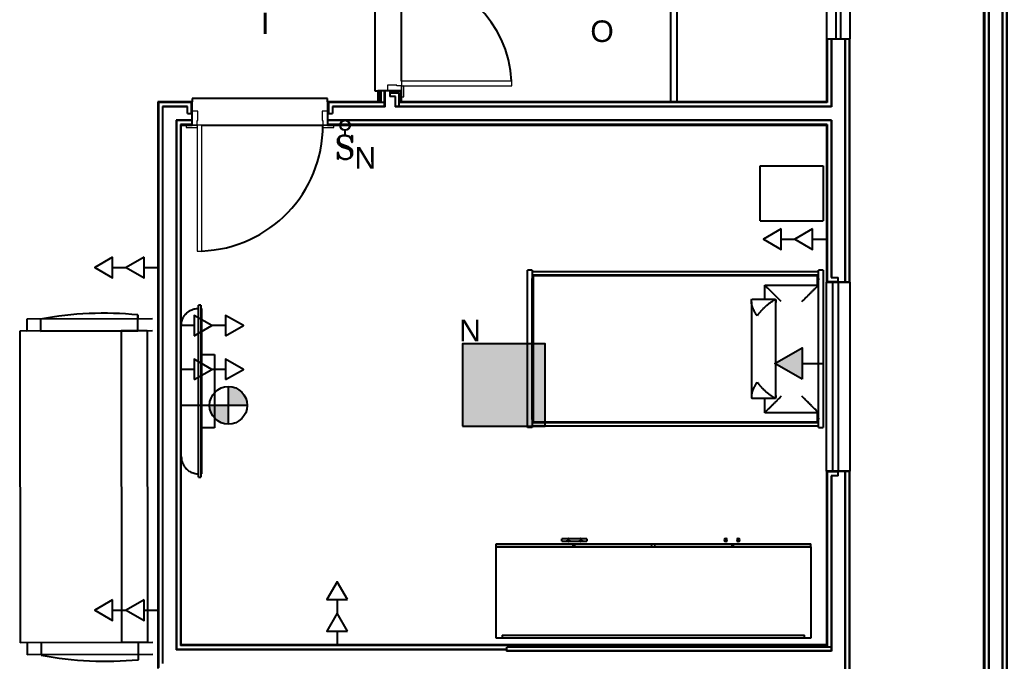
# Model space of a CAD drawing. Header units: millimetres. Extents: x 3082 to 3316, y 298 to 342.
# Drawn here: x 3294.2 to 3300.48, y 314.68 to 318.76 of the extents above; entities that cross this region are included whole.
import ezdxf
from ezdxf.enums import TextEntityAlignment as Align

# ---------------------------------------------------------------- set-up
doc = ezdxf.new("R2010")
doc.units = ezdxf.units.MM
doc.header["$MEASUREMENT"] = 0
doc.linetypes.add('CONTINU', pattern=[0])
for name, color, linetype in [('-HIDRO', 8, 'CONTINUOUS'), ('eletroduto parede e teto', 2, 'CONTINU'), ('Especificações', 3, 'CONTINUOUS'), ('PL3', 3, 'CONTINUOUS'), ('Pontos Elétricos', 3, 'CONTINUOUS'), ('Pontos Luminotécnicos', 3, 'CONTINUOUS'), ('PONTOS_ELETRICOS', 2, 'CONTINUOUS')]:
    doc.layers.add(name, color=color, linetype=linetype)
doc.styles.add('ARIAL', font='arial.ttf', dxfattribs={"height": 2})
doc.styles.add('INTERRUPTOR', font='romant__.ttf', dxfattribs={"height": 0.6})

# ---------------------------------------------------------------- blocks, each defined once
blk = doc.blocks.new('superior')
at = {"layer": '-HIDRO'}
for p, q in [((5.104, 14.1316), (5.104, -12.3634)), ((5.1065, 14.1341), (5.1065, -12.3634)), ((5.0765, 14.1041), (5.0765, -12.3634)), ((5.079, 14.1066), (5.079, -12.3634)), ((4.989, 14.0166), (4.989, -7.8434)), ((4.9915, 14.0191), (4.9915, -7.8459)), ((4.9615, 13.9891), (4.9615, -7.8159)), ((4.964, 13.9916), (4.964, -7.8184)), ((3.959, 0.2866), (3.959, -0.2134)), ((4.019, 0.2866), (4.019, -0.2134)), ((4.049, 0.2866), (4.049, -0.2134)), ((4.109, 0.2866), (4.109, -0.2134)), ((1.089, 0.2166), (1.089, -0.5434)), ((1.259, -0.4834), (1.259, 0.1866)), ((3.959, -0.2134), (4.109, -0.2134)), ((3.9615, -0.2134), (3.9615, -0.6159)), ((3.964, -0.2134), (3.964, -0.6184)), ((3.989, -0.2134), (3.989, -0.6434)), ((3.9915, -0.2134), (3.9915, -0.6459)), ((4.0765, -0.2134), (4.0765, -1.7616)), ((4.079, -0.2134), (4.079, -1.7616)), ((4.104, -0.2134), (4.104, -1.7616)), ((4.1065, -0.2134), (4.1065, -1.7616)), ((1.089, -0.5434), (1.109, -0.5434)), ((1.114, -0.6159), (1.114, -0.5434)), ((1.119, -0.6159), (1.119, -0.5434)), ((1.129, -0.6184), (1.129, -0.5434)), ((1.1515, -0.6434), (1.1515, -0.5434)), ((1.154, -0.6459), (1.154, -0.5434)), ((1.184, -0.5434), (1.184, -0.5809)), ((1.2565, -0.5459), (1.184, -0.5459)), ((1.254, -0.5484), (1.184, -0.5484)), ((1.244, -0.5584), (1.184, -0.5584)), ((1.244, -0.6434), (1.244, -0.5584)), ((1.254, -0.6184), (1.254, -0.5484)), ((1.2565, -0.6159), (1.2565, -0.5459)), ((-0.2885, -0.6159), (-0.2885, -4.2134)), ((-0.0735, -0.6159), (-0.2885, -0.6159)), ((-0.286, -0.6184), (-0.286, -4.2109)), ((-0.076, -0.6184), (-0.286, -0.6184)), ((-0.076, -0.6884), (-0.076, -0.6184)), ((-0.0735, -0.6884), (-0.0735, -0.6159)), ((0.789, -0.5934), (-0.071, -0.5934)), ((-0.071, -0.5934), (-0.071, -0.6134)), ((0.789, -0.6134), (0.789, -0.5934)), ((0.7915, -0.6159), (0.7915, -0.6884)), ((1.129, -0.6159), (0.7915, -0.6159)), ((0.794, -0.6184), (0.794, -0.6884)), ((1.1515, -0.6184), (0.794, -0.6184)), ((1.109, -0.6134), (1.114, -0.6134)), ((1.2215, -0.5809), (1.184, -0.5809)), ((1.219, -0.5809), (1.219, -0.6459)), ((1.2215, -0.6434), (1.2215, -0.5809)), ((3.964, -0.6184), (1.244, -0.6184)), ((3.9615, -0.6159), (1.254, -0.6159)), ((1.2565, -0.6134), (1.259, -0.6134)), ((-0.261, -0.6434), (-0.261, -4.1859)), ((-0.101, -0.6434), (-0.261, -0.6434)), ((-0.2585, -4.1834), (-0.2585, -0.6459)), ((-0.101, -0.6459), (-0.2585, -0.6459)), ((-0.101, -0.6884), (-0.101, -0.6434)), ((-0.101, -0.6884), (-0.071, -0.6884)), ((0.789, -0.6884), (0.819, -0.6884)), ((0.819, -0.6434), (0.819, -0.6884)), ((1.1515, -0.6434), (0.819, -0.6434)), ((1.154, -0.6459), (0.819, -0.6459)), ((3.9915, -0.6459), (1.219, -0.6459)), ((3.989, -0.6434), (1.2215, -0.6434)), ((-0.1735, -0.7309), (-0.1735, -4.0984)), ((-0.071, -0.7309), (-0.1735, -0.7309)), ((-0.171, -0.7334), (-0.171, -4.0959)), ((-0.071, -0.7334), (-0.171, -0.7334)), ((3.9915, -0.7309), (0.789, -0.7309)), ((3.989, -0.7334), (0.789, -0.7334)), ((3.989, -0.7334), (3.989, -1.7316)), ((3.9915, -0.7309), (3.9915, -1.7316)), ((-0.146, -0.7584), (-0.146, -4.0709)), ((-0.071, -0.7584), (-0.146, -0.7584)), ((-0.1435, -0.7609), (-0.1435, -4.0684)), ((-0.071, -0.7609), (-0.1435, -0.7609)), ((-0.011, -0.7634), (0.759, -0.7634)), ((3.964, -0.7584), (0.789, -0.7584)), ((3.9615, -0.7609), (0.789, -0.7609)), ((3.959, -0.7634), (3.959, -0.7609)), ((3.9615, -0.7584), (3.9615, -1.7591)), ((3.964, -0.7584), (3.964, -1.7566)), ((3.539, -1.3706), (3.539, -1.0206)), ((3.539, -1.0206), (3.939, -1.0206)), ((3.939, -1.0206), (3.939, -1.3706)), ((3.539, -1.3706), (3.939, -1.3706)), ((2.059, -2.6849), (2.059, -1.6849)), ((2.089, -1.6849), (2.059, -1.6849)), ((2.089, -1.6849), (2.089, -1.7449)), ((3.909, -2.6849), (3.909, -1.6849)), ((3.939, -1.6849), (3.909, -1.6849)), ((3.939, -1.6849), (3.939, -2.6849)), ((3.909, -1.6949), (2.089, -1.6949)), ((2.089, -1.7149), (2.119, -1.7149)), ((2.089, -2.6249), (2.089, -1.7449)), ((2.095, -1.7268), (2.095, -2.6429)), ((3.897, -1.7209), (2.1009, -1.7209)), ((2.119, -1.7149), (3.879, -1.7149)), ((3.879, -1.7149), (3.909, -1.7149)), ((3.9029, -1.7791), (3.9029, -1.7268)), ((3.964, -1.7566), (4.034, -1.7566)), ((3.989, -1.7316), (4.034, -1.7316)), ((4.034, -1.7616), (4.034, -1.7316)), ((3.5674, -1.8691), (3.5674, -1.7791)), ((3.5674, -1.7791), (3.909, -1.7791)), ((3.959, -2.9616), (3.959, -1.7616)), ((4.109, -1.7616), (3.959, -1.7616)), ((3.9615, -1.7591), (4.034, -1.7591)), ((3.999, -1.7616), (3.999, -2.9616)), ((4.034, -1.7616), (4.034, -2.9616)), ((4.109, -1.7616), (4.109, -2.9616)), ((3.4856, -1.8691), (3.6352, -1.8691)), ((3.6352, -1.8691), (3.6352, -2.5006)), ((-0.016, -1.9071), (-0.031, -1.9071)), ((-0.031, -1.9221), (-0.031, -1.9071)), ((-0.031, -2.9846), (-0.031, -1.9221)), ((-0.016, -1.9071), (-0.016, -1.9221)), ((-0.016, -1.9221), (-0.016, -2.9846)), ((-0.013, -1.9271), (-0.016, -1.9271)), ((-0.013, -1.9271), (-0.013, -2.9796)), ((3.4828, -1.8858), (3.4828, -2.4839)), ((3.638, -2.4839), (3.638, -1.8858)), ((-0.3243, -1.9942), (-1.1238, -1.9953)), ((-1.1238, -1.9953), (-1.1237, -2.0715)), ((-1.0354, -1.9952), (-1.0353, -2.0714)), ((-0.4174, -1.9689), (-0.4173, -1.9943)), ((-0.4172, -2.0705), (-0.4174, -1.9689)), ((-0.5237, -2.0707), (-1.1679, -2.0716)), ((-0.3242, -2.0704), (-1.1237, -2.0715)), ((-1.0353, -2.0714), (-0.4172, -2.0705)), ((-0.3583, -2.0704), (-0.5237, -2.0707)), ((-0.5237, -2.0707), (-0.5207, -4.0522)), ((-0.5237, -2.0707), (-0.5207, -4.0522)), ((-0.3583, -2.0704), (-0.3553, -4.052)), ((-1.1679, -2.0716), (-1.1649, -4.0532)), ((-0.013, -2.2202), (0.069, -2.2202)), ((0.069, -2.2202), (0.069, -2.6865)), ((3.6352, -2.5006), (3.4856, -2.5006)), ((3.5674, -2.5906), (3.5674, -2.5006)), ((2.089, -2.6249), (2.089, -2.6849)), ((3.909, -2.5906), (3.5674, -2.5906)), ((3.9029, -2.6429), (3.9029, -2.5906)), ((0.069, -2.6865), (-0.013, -2.6865)), ((2.089, -2.6849), (2.059, -2.6849)), ((2.119, -2.6549), (2.089, -2.6549)), ((2.089, -2.6749), (3.909, -2.6749)), ((2.1009, -2.6489), (3.897, -2.6489)), ((3.879, -2.6549), (2.119, -2.6549)), ((3.909, -2.6549), (3.879, -2.6549)), ((3.909, -2.6849), (3.939, -2.6849)), ((-0.031, -2.9996), (-0.031, -2.9846)), ((-0.031, -2.9996), (-0.016, -2.9996)), ((-0.016, -2.9796), (-0.013, -2.9796)), ((-0.016, -2.9846), (-0.016, -2.9996)), ((3.959, -2.9616), (4.109, -2.9616)), ((4.034, -2.9641), (3.9615, -2.9641)), ((3.9615, -2.9641), (3.9615, -4.0709)), ((4.034, -2.9666), (3.964, -2.9666)), ((3.964, -2.9666), (3.964, -4.0809)), ((4.034, -2.9916), (3.989, -2.9916)), ((3.989, -2.9916), (3.989, -4.1034)), ((3.9915, -2.9916), (3.9915, -4.1059)), ((4.034, -2.9916), (4.034, -2.9616)), ((4.0765, -2.9616), (4.0765, -11.2413)), ((4.079, -2.9616), (4.079, -11.2413)), ((4.104, -2.9616), (4.104, -11.2413)), ((4.1065, -2.9616), (4.1065, -11.2413)), ((1.8595, -3.4242), (2.3495, -3.4242)), ((1.8595, -3.4442), (1.8595, -3.4242)), ((2.3495, -3.4442), (1.8595, -3.4442)), ((1.8595, -3.4442), (3.8595, -3.4442)), ((1.8595, -4.0242), (1.8595, -3.4442)), ((2.3133, -3.3917), (2.2776, -3.3917)), ((2.2776, -3.3992), (2.2776, -3.3917)), ((2.2776, -3.4067), (2.2776, -3.3992)), ((2.2776, -3.4067), (2.313, -3.4067)), ((2.3249, -3.4067), (2.393, -3.4067)), ((2.3941, -3.3917), (2.3257, -3.3917)), ((2.3495, -3.4242), (2.3595, -3.4242)), ((2.3495, -3.4442), (2.3495, -3.4242)), ((2.3595, -3.4242), (2.8495, -3.4242)), ((2.3595, -3.4442), (2.3595, -3.4242)), ((2.8495, -3.4442), (2.3595, -3.4442)), ((2.4376, -3.3917), (2.4054, -3.3917)), ((2.406, -3.4067), (2.4376, -3.4067)), ((2.4376, -3.3917), (2.4376, -3.3992)), ((2.4376, -3.3992), (2.4376, -3.4067)), ((2.8495, -3.4442), (2.8495, -3.4242)), ((2.8495, -3.4242), (2.8695, -3.4242)), ((2.8695, -3.4242), (3.3595, -3.4242)), ((2.8695, -3.4442), (2.8695, -3.4242)), ((3.3595, -3.4442), (2.8695, -3.4442)), ((3.3595, -3.4442), (3.3595, -3.4242)), ((3.3595, -3.4242), (3.3695, -3.4242)), ((3.3695, -3.4242), (3.8595, -3.4242)), ((3.3695, -3.4442), (3.3695, -3.4242)), ((3.8595, -3.4442), (3.3695, -3.4442)), ((3.8595, -3.4442), (3.8595, -3.4242)), ((3.8595, -3.4442), (3.8595, -4.0242)), ((1.8995, -4.0042), (3.8195, -4.0042)), ((1.8995, -4.0042), (1.8995, -4.0242)), ((3.8195, -4.0242), (3.8195, -4.0042)), ((-0.5207, -4.0522), (-1.1649, -4.0532)), ((-0.3212, -4.052), (-1.1207, -4.0531)), ((-1.1207, -4.0531), (-1.1206, -4.1293)), ((-0.414, -4.0521), (-1.0324, -4.053)), ((-1.0324, -4.053), (-1.0322, -4.1313)), ((-0.3553, -4.052), (-0.5207, -4.0522)), ((-0.4139, -4.1608), (-0.414, -4.0521)), ((3.9615, -4.0684), (-0.146, -4.0684)), ((3.964, -4.0709), (-0.146, -4.0709)), ((-0.1435, -4.0659), (-0.141, -4.0659)), ((3.8595, -4.0242), (1.8595, -4.0242)), ((3.8195, -4.0242), (1.8995, -4.0242)), ((1.954, -4.0809), (1.954, -4.0709)), ((1.9565, -4.0709), (1.9565, -4.0684)), ((1.959, -4.0684), (1.959, -4.0659)), ((3.959, -4.0684), (3.959, -4.0659)), ((-0.3211, -4.1282), (-1.1206, -4.1293)), ((1.9265, -4.0984), (-0.1735, -4.0984)), ((1.929, -4.0959), (-0.171, -4.0959)), ((1.9265, -4.0984), (1.9265, -4.1059)), ((3.9915, -4.1059), (1.9265, -4.1059)), ((3.989, -4.0809), (1.929, -4.0809)), ((1.929, -4.1034), (1.929, -4.0809)), ((3.989, -4.1034), (1.929, -4.1034))]:
    blk.add_line(p, q, dxfattribs=at)
at = {"layer": '-HIDRO', "lineweight": 25}
for p, q in [((5.109, -12.3634), (5.109, 14.1366)), ((4.959, 13.9866), (4.959, -7.8134)), ((2.969, 0.6866), (2.969, -0.6134)), ((3.009, 0.6866), (3.009, -0.6134)), ((3.959, -0.2134), (3.959, -0.6134)), ((4.109, -1.7616), (4.109, -0.2134)), ((1.109, -0.5434), (1.109, -0.6134)), ((1.259, -0.5434), (1.109, -0.5434)), ((1.259, -0.6134), (1.259, -0.5434)), ((-0.291, -0.6134), (-0.291, -4.2159)), ((-0.071, -0.6134), (-0.291, -0.6134)), ((-0.071, -0.7634), (-0.071, -0.6134)), ((1.109, -0.6134), (0.789, -0.6134)), ((0.789, -0.6134), (0.789, -0.7634)), ((3.959, -0.6134), (1.259, -0.6134)), ((-0.141, -4.0659), (-0.141, -0.7634)), ((-0.141, -0.7634), (-0.071, -0.7634)), ((0.789, -0.7634), (3.959, -0.7634)), ((3.959, -0.7634), (3.959, -1.7616)), ((3.959, -1.7616), (4.109, -1.7616)), ((4.109, -2.9616), (3.959, -2.9616)), ((3.959, -2.9616), (3.959, -4.0659)), ((4.109, -11.2413), (4.109, -2.9616)), ((1.959, -4.0659), (-0.141, -4.0659)), ((3.959, -4.0659), (1.959, -4.0659))]:
    blk.add_line(p, q, dxfattribs=at)
at = {"layer": '-HIDRO', "lineweight": 13}
for p, q in [((1.259, -0.4834), (1.259, -0.5134)), ((1.959, -0.4834), (1.259, -0.4834)), ((1.959, -0.5134), (1.959, -0.4834)), ((1.229, -0.5084), (1.169, -0.5084)), ((1.169, -0.5084), (1.169, -0.5434)), ((1.169, -0.5434), (1.259, -0.5434)), ((1.229, -0.5134), (1.229, -0.5084)), ((1.259, -0.5134), (1.229, -0.5134)), ((1.259, -0.5134), (1.959, -0.5134)), ((1.259, -0.5134), (1.259, -0.5834)), ((1.259, -0.5434), (1.259, -0.5134)), ((1.274, -0.5784), (1.274, -0.5184)), ((1.259, -0.5834), (1.269, -0.5834)), ((-0.036, -0.6734), (-0.071, -0.6734)), ((-0.071, -0.6734), (-0.071, -0.7634)), ((-0.036, -0.7334), (-0.036, -0.6734)), ((0.789, -0.6734), (0.754, -0.6734)), ((0.754, -0.6734), (0.754, -0.7334)), ((0.789, -0.7634), (0.789, -0.6734)), ((-0.041, -0.7634), (-0.041, -0.7334)), ((-0.041, -0.7334), (-0.036, -0.7334)), ((0.754, -0.7334), (0.759, -0.7334)), ((0.759, -0.7334), (0.759, -0.7634)), ((-0.041, -0.7634), (-0.111, -0.7634)), ((-0.111, -0.7634), (-0.111, -0.7734)), ((-0.106, -0.7784), (-0.046, -0.7784)), ((-0.071, -0.7634), (-0.041, -0.7634)), ((-0.011, -0.7634), (-0.041, -0.7634)), ((-0.041, -0.7634), (-0.041, -1.5634)), ((-0.011, -1.5634), (-0.011, -0.7634)), ((0.829, -0.7634), (0.759, -0.7634)), ((0.759, -0.7634), (0.759, -0.7734)), ((0.759, -0.7634), (0.789, -0.7634)), ((0.764, -0.7784), (0.824, -0.7784)), ((0.829, -0.7734), (0.829, -0.7634)), ((-0.041, -1.5634), (-0.011, -1.5634)), ((3.999, -1.7616), (3.999, -2.9616)), ((4.034, -1.7616), (4.034, -2.9616))]:
    blk.add_line(p, q, dxfattribs=at)
at = {"layer": '-HIDRO'}
for centre, radius, start, end in [((1.259, -0.5134), 0.7, 2.45629, 90), ((-0.041, -0.7634), 0.8, 272.1491, 0), ((2.119, -1.7449), 0.03, 126.97, 143.03), ((3.879, -1.7449), 0.03, 36.97, 53.03), ((-0.6335, -4.1628), 2.2045, 84.37303, 100.50415), ((2.119, -2.6249), 0.03, 216.97, 233.03), ((3.879, -2.6249), 0.03, 306.97, 323.03), ((2.3195, -3.3992), 0.01, 0, 180), ((2.3995, -3.3992), 0.01, 0, 180), ((3.3195, -3.3992), 0.01, 0, 180), ((3.3995, -3.3992), 0.01, 0, 180), ((2.3195, -3.3992), 0.01, 180, 0), ((2.3194, -3.3992), 0.0075, 0, 180), ((2.3194, -3.3992), 0.0075, 180, 0), ((2.3995, -3.3992), 0.01, 180, 0), ((2.3996, -3.3992), 0.0075, 0, 180), ((2.3996, -3.3992), 0.0075, 180, 0), ((3.3195, -3.3992), 0.01, 180, 0), ((3.3194, -3.3992), 0.0075, 0, 180), ((3.3194, -3.3992), 0.0075, 180, 0), ((3.3995, -3.3992), 0.01, 180, 0), ((3.3996, -3.3992), 0.0075, 0, 180), ((3.3996, -3.3992), 0.0075, 180, 0), ((-0.619, -1.9614), 2.2089, 259.21901, 275.32999)]:
    blk.add_arc(centre, radius, start, end, dxfattribs=at)
at = {"layer": '-HIDRO', "lineweight": 13}
for centre, start, end in [((1.269, -0.5184), 0, 90), ((1.269, -0.5784), 270, 0), ((-0.106, -0.7734), 180, 270), ((-0.046, -0.7734), 270, 0), ((0.764, -0.7734), 180, 270), ((0.824, -0.7734), 270, 0)]:
    blk.add_arc(centre, 0.005, start, end, dxfattribs=at)
at = {"layer": '-HIDRO'}
for points, knots in [([(2.089, -1.7449), (2.089, -1.7437), (2.0891, -1.742), (2.0893, -1.7401), (2.0895, -1.739), (2.0897, -1.7382), (2.0899, -1.7375), (2.0902, -1.7364), (2.0906, -1.7352), (2.091, -1.734), (2.0914, -1.733), (2.0917, -1.7323), (2.0921, -1.7316), (2.0926, -1.7306), (2.0935, -1.729), (2.0943, -1.7277), (2.095, -1.7268)], [0, 0, 0, 0, 0.166667, 0.25, 0.291667, 0.333333, 0.375, 0.416667, 0.5, 0.583333, 0.625, 0.666667, 0.708333, 0.75, 0.833333, 1, 1, 1, 1]), ([(2.1009, -1.7209), (2.1018, -1.7203), (2.1031, -1.7194), (2.1047, -1.7185), (2.1056, -1.718), (2.1063, -1.7177), (2.1071, -1.7173), (2.108, -1.7169), (2.1092, -1.7165), (2.1105, -1.7161), (2.1115, -1.7158), (2.1123, -1.7156), (2.1131, -1.7155), (2.1142, -1.7153), (2.1161, -1.715), (2.1178, -1.7149), (2.119, -1.7149)], [0, 0, 0, 0, 0.166667, 0.25, 0.291667, 0.333333, 0.375, 0.416667, 0.5, 0.583333, 0.625, 0.666667, 0.708333, 0.75, 0.833333, 1, 1, 1, 1]), ([(3.879, -1.7149), (3.8801, -1.7149), (3.8818, -1.715), (3.8837, -1.7153), (3.8848, -1.7155), (3.8856, -1.7156), (3.8864, -1.7158), (3.8874, -1.7161), (3.8887, -1.7165), (3.8899, -1.7169), (3.8908, -1.7173), (3.8916, -1.7177), (3.8923, -1.718), (3.8932, -1.7185), (3.8948, -1.7194), (3.8961, -1.7203), (3.897, -1.7209)], [0, 0, 0, 0, 0.166667, 0.25, 0.291667, 0.333333, 0.375, 0.416667, 0.5, 0.583333, 0.625, 0.666667, 0.708333, 0.75, 0.833333, 1, 1, 1, 1]), ([(3.9029, -1.7268), (3.9036, -1.7277), (3.9044, -1.729), (3.9054, -1.7306), (3.9058, -1.7316), (3.9062, -1.7323), (3.9065, -1.733), (3.9069, -1.734), (3.9074, -1.7352), (3.9077, -1.7364), (3.908, -1.7375), (3.9082, -1.7382), (3.9084, -1.739), (3.9086, -1.7401), (3.9089, -1.742), (3.909, -1.7437), (3.909, -1.7449)], [0, 0, 0, 0, 0.166667, 0.25, 0.291667, 0.333333, 0.375, 0.416667, 0.5, 0.583333, 0.625, 0.666667, 0.708333, 0.75, 0.833333, 1, 1, 1, 1]), ([(3.6721, -1.8838), (3.6669, -1.8785), (3.6566, -1.8681), (3.6413, -1.853), (3.6289, -1.8406), (3.6194, -1.831), (3.6124, -1.8241), (3.6057, -1.8175), (3.5993, -1.811), (3.5931, -1.8048), (3.5853, -1.797), (3.5764, -1.7882), (3.5702, -1.782), (3.5674, -1.7791)], [0, 0, 0, 0, 0.125, 0.25, 0.375, 0.4375, 0.5, 0.5625, 0.625, 0.6875, 0.75, 0.875, 1, 1, 1, 1]), ([(3.8043, -1.8838), (3.8096, -1.8786), (3.82, -1.8683), (3.8351, -1.853), (3.8475, -1.8406), (3.857, -1.8311), (3.8639, -1.8241), (3.8706, -1.8174), (3.8771, -1.811), (3.8833, -1.8048), (3.8911, -1.797), (3.8999, -1.7881), (3.9061, -1.7819), (3.909, -1.7791)], [0, 0, 0, 0, 0.125, 0.25, 0.375, 0.4375, 0.5, 0.5625, 0.625, 0.6875, 0.75, 0.875, 1, 1, 1, 1]), ([(3.5192, -1.9738), (3.5156, -1.9685), (3.5087, -1.9581), (3.4999, -1.943), (3.494, -1.9306), (3.4902, -1.921), (3.4877, -1.9141), (3.4858, -1.9075), (3.4843, -1.901), (3.4833, -1.8948), (3.4826, -1.887), (3.4829, -1.8782), (3.4845, -1.872), (3.4856, -1.8691)], [0, 0, 0, 0, 0.125, 0.25, 0.375, 0.4375, 0.5, 0.5625, 0.625, 0.6875, 0.75, 0.875, 1, 1, 1, 1]), ([(3.5207, -1.9738), (3.5245, -1.9686), (3.5323, -1.9583), (3.545, -1.943), (3.5566, -1.9306), (3.5663, -1.9211), (3.5736, -1.9141), (3.5811, -1.9074), (3.5888, -1.901), (3.5965, -1.8948), (3.6069, -1.887), (3.6198, -1.8781), (3.6301, -1.8719), (3.6352, -1.8691)], [0, 0, 0, 0, 0.125, 0.25, 0.375, 0.4375, 0.5, 0.5625, 0.625, 0.6875, 0.75, 0.875, 1, 1, 1, 1]), ([(-0.141, -2.0371), (-0.141, -2.0323), (-0.1404, -2.0227), (-0.1376, -2.0085), (-0.1337, -1.9971), (-0.1298, -1.9884), (-0.1264, -1.982), (-0.1226, -1.9759), (-0.1184, -1.9701), (-0.1138, -1.9645), (-0.1089, -1.9592), (-0.1036, -1.9543), (-0.0981, -1.9497), (-0.0922, -1.9455), (-0.084, -1.9405), (-0.0733, -1.9352), (-0.055, -1.929), (-0.0406, -1.9271), (-0.031, -1.9271)], [0, 0, 0, 0, 0.083333, 0.166667, 0.25, 0.291667, 0.333333, 0.375, 0.416667, 0.458333, 0.5, 0.541667, 0.583333, 0.625, 0.666667, 0.75, 0.833333, 1, 1, 1, 1]), ([(3.5192, -2.396), (3.5155, -2.4011), (3.5086, -2.4115), (3.4999, -2.4268), (3.494, -2.4392), (3.4901, -2.4487), (3.4877, -2.4556), (3.4858, -2.4623), (3.4843, -2.4688), (3.4833, -2.475), (3.4826, -2.4828), (3.483, -2.4917), (3.4846, -2.4978), (3.4856, -2.5006)], [0, 0, 0, 0, 0.125, 0.25, 0.375, 0.4375, 0.5, 0.5625, 0.625, 0.6875, 0.75, 0.875, 1, 1, 1, 1]), ([(3.6352, -2.5006), (3.6301, -2.4978), (3.6198, -2.4916), (3.6069, -2.4828), (3.5965, -2.475), (3.5888, -2.4688), (3.5812, -2.4623), (3.5736, -2.4556), (3.5663, -2.4487), (3.5566, -2.4391), (3.5451, -2.4268), (3.5322, -2.4117), (3.5244, -2.4013), (3.5207, -2.396)], [-1, -1, -1, -1, -0.875, -0.75, -0.6875, -0.625, -0.5625, -0.5, -0.4375, -0.375, -0.25, -0.125, 0, 0, 0, 0]), ([(3.6721, -2.486), (3.6668, -2.4911), (3.6564, -2.5015), (3.6413, -2.5168), (3.6289, -2.5292), (3.6193, -2.5387), (3.6124, -2.5456), (3.6058, -2.5523), (3.5993, -2.5588), (3.5931, -2.565), (3.5853, -2.5728), (3.5765, -2.5817), (3.5703, -2.5878), (3.5674, -2.5906)], [0, 0, 0, 0, 0.125, 0.25, 0.375, 0.4375, 0.5, 0.5625, 0.625, 0.6875, 0.75, 0.875, 1, 1, 1, 1]), ([(3.909, -2.5906), (3.9061, -2.5878), (3.9, -2.5816), (3.8911, -2.5728), (3.8833, -2.565), (3.8771, -2.5588), (3.8706, -2.5523), (3.8639, -2.5456), (3.857, -2.5387), (3.8475, -2.5291), (3.8351, -2.5168), (3.8198, -2.5017), (3.8095, -2.4913), (3.8043, -2.486)], [-1, -1, -1, -1, -0.875, -0.75, -0.6875, -0.625, -0.5625, -0.5, -0.4375, -0.375, -0.25, -0.125, 0, 0, 0, 0]), ([(2.095, -2.6429), (2.0943, -2.6421), (2.0935, -2.6408), (2.0926, -2.6391), (2.0921, -2.6382), (2.0917, -2.6375), (2.0914, -2.6368), (2.091, -2.6358), (2.0906, -2.6346), (2.0902, -2.6333), (2.0899, -2.6323), (2.0897, -2.6315), (2.0895, -2.6307), (2.0893, -2.6296), (2.0891, -2.6277), (2.089, -2.626), (2.089, -2.6249)], [0, 0, 0, 0, 0.166667, 0.25, 0.291667, 0.333333, 0.375, 0.416667, 0.5, 0.583333, 0.625, 0.666667, 0.708333, 0.75, 0.833333, 1, 1, 1, 1]), ([(3.909, -2.6249), (3.909, -2.626), (3.9089, -2.6277), (3.9086, -2.6296), (3.9084, -2.6307), (3.9082, -2.6315), (3.908, -2.6323), (3.9077, -2.6333), (3.9074, -2.6346), (3.9069, -2.6358), (3.9065, -2.6368), (3.9062, -2.6375), (3.9058, -2.6382), (3.9054, -2.6391), (3.9044, -2.6408), (3.9036, -2.6421), (3.9029, -2.6429)], [0, 0, 0, 0, 0.166667, 0.25, 0.291667, 0.333333, 0.375, 0.416667, 0.5, 0.583333, 0.625, 0.666667, 0.708333, 0.75, 0.833333, 1, 1, 1, 1]), ([(2.119, -2.6549), (2.1178, -2.6549), (2.1161, -2.6548), (2.1142, -2.6545), (2.1131, -2.6543), (2.1123, -2.6541), (2.1115, -2.654), (2.1105, -2.6537), (2.1092, -2.6533), (2.108, -2.6528), (2.1071, -2.6524), (2.1063, -2.6521), (2.1056, -2.6518), (2.1047, -2.6513), (2.1031, -2.6504), (2.1018, -2.6495), (2.1009, -2.6489)], [0, 0, 0, 0, 0.166667, 0.25, 0.291667, 0.333333, 0.375, 0.416667, 0.5, 0.583333, 0.625, 0.666667, 0.708333, 0.75, 0.833333, 1, 1, 1, 1]), ([(3.897, -2.6489), (3.8961, -2.6495), (3.8948, -2.6504), (3.8932, -2.6513), (3.8923, -2.6518), (3.8916, -2.6521), (3.8908, -2.6524), (3.8899, -2.6528), (3.8887, -2.6533), (3.8874, -2.6537), (3.8864, -2.654), (3.8856, -2.6541), (3.8848, -2.6543), (3.8837, -2.6545), (3.8818, -2.6548), (3.8801, -2.6549), (3.879, -2.6549)], [0, 0, 0, 0, 0.166667, 0.25, 0.291667, 0.333333, 0.375, 0.416667, 0.5, 0.583333, 0.625, 0.666667, 0.708333, 0.75, 0.833333, 1, 1, 1, 1]), ([(-0.141, -2.8696), (-0.141, -2.8745), (-0.1404, -2.8842), (-0.1376, -2.8982), (-0.1337, -2.9096), (-0.1298, -2.9184), (-0.1264, -2.9247), (-0.1226, -2.9308), (-0.1184, -2.9366), (-0.1138, -2.9423), (-0.1089, -2.9475), (-0.1036, -2.9524), (-0.0981, -2.957), (-0.0922, -2.9612), (-0.084, -2.9662), (-0.0733, -2.9715), (-0.055, -2.9778), (-0.0406, -2.9796), (-0.031, -2.9796)], [0, 0, 0, 0, 0.083333, 0.166667, 0.25, 0.291667, 0.333333, 0.375, 0.416667, 0.458333, 0.5, 0.541667, 0.583333, 0.625, 0.666667, 0.75, 0.833333, 1, 1, 1, 1])]:
    blk.add_open_spline(points, degree=3, knots=knots, dxfattribs=at)
for points in [[(3.6352, -1.8691), (3.6362, -1.8719), (3.6378, -1.8781), (3.6381, -1.8852), (3.6379, -1.889)], [(3.6379, -2.4808), (3.6381, -2.4845), (3.6378, -2.4916), (3.6363, -2.4978), (3.6352, -2.5006)]]:
    blk.add_open_spline(points, degree=3, dxfattribs=at)
blk = doc.blocks.new('LUMINÁRIA.02')
at = {"layer": 'Pontos Luminotécnicos', "ltscale": 0.05}
h = blk.add_hatch(color=9, dxfattribs=at)
h.dxf.hatch_style = 1
h.paths.add_polyline_path([(0.35, 0), (0, 0), (0, -0.35), (0.35, -0.35)])
blk.add_lwpolyline([(0, -0.35), (0.35, -0.35), (0.35, 0), (0, 0)], close=True, dxfattribs=at)
blk = doc.blocks.new('Tomada Média')
at = {"layer": 'PL3'}
blk.add_line((0, 0.08), (0, 0), dxfattribs=at)
blk.add_lwpolyline([(-0.06, 0.08), (0, 0.1839), (0.06, 0.08)], close=True, dxfattribs=at)
blk = doc.blocks.new('TOMADA ALTA SIMPLES.01')
at = {"layer": 'Pontos Elétricos'}
h = blk.add_hatch(color=251, dxfattribs=at)
h.dxf.hatch_style = 1
h.paths.add_polyline_path([(0.0892, -0.0669), (0.2051, 0), (0.0892, 0.0669)])
at = {"layer": 'Pontos Elétricos', "xscale": 1.115026295692639, "yscale": 1.115026295692639, "zscale": 1.115026295692639, "rotation": 270}
blk.add_blockref('Tomada Média', (0, 0), dxfattribs=at)
blk = doc.blocks.new('TOMADA DUPLA BAIXA.01')
at = {"layer": 'PL3'}
for p, q in [((-0.1472, 0), (-0.1026, 0)), ((-0.0446, 0), (0, 0))]:
    blk.add_line(p, q, dxfattribs=at)
for points in [[(-0.1472, 0.0335), (-0.2051, 0), (-0.1472, -0.0335)], [(-0.0446, 0.0335), (-0.1026, 0), (-0.0446, -0.0335)]]:
    blk.add_lwpolyline(points, close=True, dxfattribs=at)
blk = doc.blocks.new('I_i1')
at = {"layer": 'PONTOS_ELETRICOS'}
blk.add_line((0, -0.0647), (0, -0.0317), dxfattribs=at)
blk.add_circle((0, 0), 0.0317, dxfattribs=at)
at = {"layer": 'PONTOS_ELETRICOS', "style": 'INTERRUPTOR'}
blk.add_text('S', height=0.15, dxfattribs=at).set_placement((-0.0005, -0.1399), align=Align.MIDDLE)

msp = doc.modelspace()

# ---------------------------------------------------------------- hatches: boundary and pattern name
at = {"layer": 'Pontos Elétricos'}
h = msp.add_hatch(color=251, dxfattribs=at)
h.paths.add_polyline_path([(3295.649, 316.3113, 0.414214), (3295.5293, 316.431), (3295.5293, 316.3113)])
h.paths.add_polyline_path([(3295.5293, 316.3113), (3295.4096, 316.3113, 0.414214), (3295.5293, 316.1916)])

# ---------------------------------------------------------------- linework, layer by layer
for p, q in [((3295.5293, 316.1916), (3295.5293, 316.431)), ((3295.4096, 316.3113), (3295.23, 316.3113)), ((3295.649, 316.3113), (3295.4096, 316.3113))]:
    msp.add_line(p, q, dxfattribs=at)
msp.add_circle((3295.5293, 316.3113), 0.1197, dxfattribs=at)

# ---------------------------------------------------------------- block references
at = {"layer": 'eletroduto parede e teto'}
msp.add_blockref('superior', (3295.3711, 318.855), dxfattribs=at)
at = {"layer": 'Especificações'}
msp.add_blockref('I_i1', (3296.2709, 318.0916), dxfattribs=at)
at = {"layer": 'Pontos Elétricos', "xscale": 1.95, "yscale": 1.95, "zscale": 1.95}
for p in [(3299.33, 317.3675), (3295.08, 317.1873), (3295.08, 315.0098)]:
    msp.add_blockref('TOMADA DUPLA BAIXA.01', p, dxfattribs=at)
at = {"layer": 'Pontos Elétricos'}
for name, p, xscale, yscale, zscale, rotation in [('TOMADA DUPLA BAIXA.01', (3295.225, 316.8179), 1.95, 1.95, 1.95, 180), ('TOMADA ALTA SIMPLES.01', (3299.31, 316.5774), 1.5, 1.5, 1.5, 180), ('TOMADA DUPLA BAIXA.01', (3295.225, 316.54), 1.95, 1.95, 1.95, 180), ('TOMADA DUPLA BAIXA.01', (3296.2213, 314.7891), 1.95, 1.95, 1.95, 270)]:
    msp.add_blockref(name, p, dxfattribs=dict(at, xscale=xscale, yscale=yscale, zscale=zscale, rotation=rotation))
at = {"layer": 'Pontos Luminotécnicos', "xscale": 1.5, "yscale": 1.5, "zscale": 1.5}
msp.add_blockref('LUMINÁRIA.02', (3297.0175, 316.7029), dxfattribs=at)

# ---------------------------------------------------------------- texts
at = {"layer": 'Pontos Elétricos', "color": 4, "style": 'ARIAL'}
for s, p in [('I', (3295.7629, 318.6718)), ('O', (3297.9046, 318.6214)), ('N', (3296.3994, 317.8165)), ('N', (3297.065, 316.7192))]:
    msp.add_text(s, height=0.1369, dxfattribs=at).set_placement(p, align=Align.CENTER)

doc.saveas('drawing.dxf')
